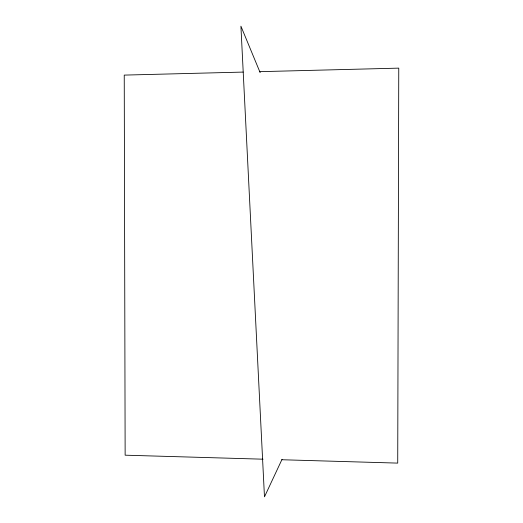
<?xml version="1.0" encoding="UTF-8"?>
<svg xmlns="http://www.w3.org/2000/svg" width="523" height="523" viewBox="0 0 523 523"><rect width="100%" height="100%" fill="white"/><g stroke="black" fill="none" stroke-linecap="round" stroke-linejoin="round"><path stroke-width="0.78" d="M282.041 459.331L264.475 496.85L240.913 26.15L260.166 72.658M243.169 72.082L124.239 75.103L125.141 455.187L263.062 459.194M259.46 71.671L398.761 68.134L397.722 463.11L281.832 459.743"/></g></svg>
